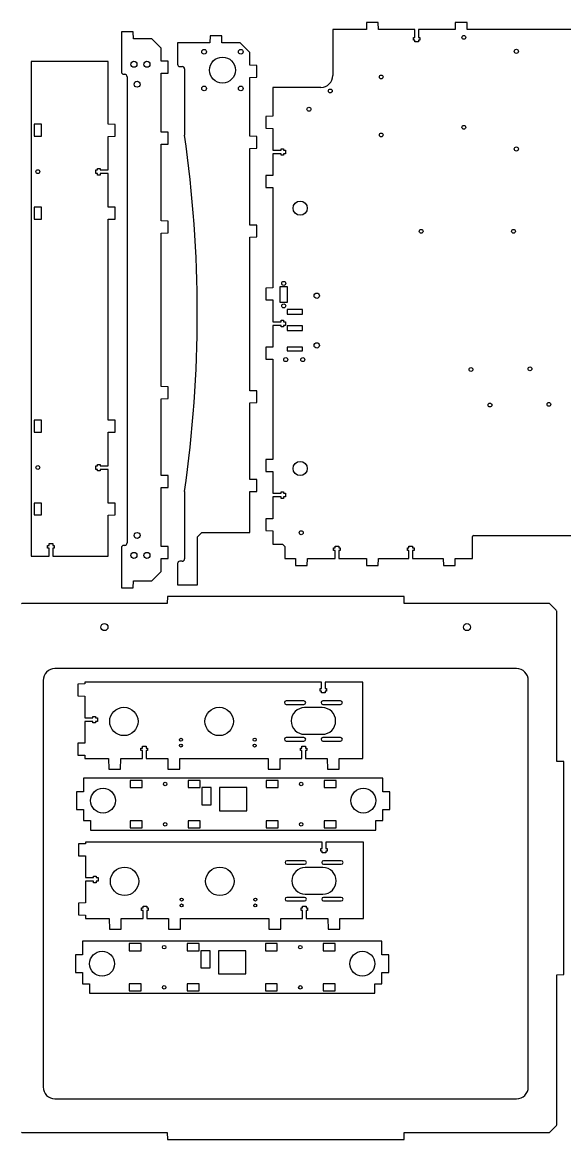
# Model space of a CAD drawing. Header units: millimetres. Extents: x -783 to 1439, y -2759 to -202.
# Drawn here: x 466 to 925, y -2707 to -1763 of the extents above; entities that cross this region are included whole.
import ezdxf

# ---------------------------------------------------------------- set-up
doc = ezdxf.new("R2010")
doc.units = ezdxf.units.MM

msp = doc.modelspace()

# ---------------------------------------------------------------- linework, layer by layer
at = {"color": 7, "linetype": 'Continuous', "lineweight": 25}
for p, q in [((757.01, -1763.18), (756.91, -1769.18)), ((767.01, -1763.18), (757.01, -1763.18)), ((767.11, -1769.18), (767.01, -1763.18)), ((832.01, -1763.18), (831.91, -1769.18)), ((842.01, -1763.18), (832.01, -1763.18)), ((842.11, -1769.18), (842.01, -1763.18)), ((549.98, -1771.1), (549.88, -1777.1)), ((559.98, -1771.1), (549.98, -1771.1)), ((560.08, -1777.1), (559.98, -1771.1)), ((624.81, -1774.54), (624.71, -1780.54)), ((634.81, -1774.54), (624.81, -1774.54)), ((634.91, -1780.54), (634.81, -1774.54)), ((728.56, -1769.18), (728.56, -1808.18)), ((756.91, -1769.18), (728.56, -1769.18)), ((797.96, -1769.18), (767.11, -1769.18)), ((797.96, -1775.98), (797.96, -1769.18)), ((801.06, -1769.18), (801.06, -1775.98)), ((831.91, -1769.18), (801.06, -1769.18)), ((971.91, -1769.18), (842.11, -1769.18)), ((549.88, -1777.1), (549.88, -1805.1)), ((575.48, -1777.1), (560.08, -1777.1)), ((583.48, -1785.1), (575.48, -1777.1)), ((597.31, -1780.54), (597.31, -1798.54)), ((624.71, -1780.54), (597.31, -1780.54)), ((650.31, -1780.54), (634.91, -1780.54)), ((658.31, -1788.54), (650.31, -1780.54)), ((796.76, -1775.98), (797.96, -1775.98)), ((796.76, -1778.18), (796.76, -1775.98)), ((797.96, -1778.18), (796.76, -1778.18)), ((797.96, -1779.68), (797.96, -1778.18)), ((801.06, -1779.68), (797.96, -1779.68)), ((801.06, -1775.98), (802.26, -1775.98)), ((801.06, -1778.18), (801.06, -1779.68)), ((802.26, -1778.18), (801.06, -1778.18)), ((802.26, -1775.98), (802.26, -1778.18)), ((583.48, -1796), (583.48, -1785.1)), ((658.31, -1799.44), (658.31, -1788.54)), ((473.73, -1796.25), (473.73, -2214.15)), ((538.73, -1796.25), (473.73, -1796.25)), ((538.73, -1849.35), (538.73, -1796.25)), ((589.48, -1796.1), (583.48, -1796)), ((589.48, -1806.1), (589.48, -1796.1)), ((599.31, -1800.54), (601.31, -1800.54)), ((603.31, -1802.54), (603.31, -1858.52)), ((664.31, -1799.54), (658.31, -1799.44)), ((664.31, -1809.54), (664.31, -1799.54)), ((551.88, -1807.1), (552.7, -1807.1)), ((554.7, -1809.1), (554.7, -2203.1)), ((583.48, -1806.2), (589.48, -1806.1)), ((583.48, -1856), (583.48, -1806.2)), ((658.31, -1809.64), (664.31, -1809.54)), ((658.31, -1859.44), (658.31, -1809.64)), ((678.01, -1818.18), (678.01, -1842.58)), ((718.56, -1818.18), (678.01, -1818.18)), ((482.33, -1849.35), (476.23, -1849.35)), ((476.23, -1849.35), (476.23, -1859.35)), ((482.33, -1859.35), (482.33, -1849.35)), ((544.73, -1849.45), (538.73, -1849.35)), ((544.73, -1859.45), (544.73, -1849.45)), ((678.01, -1842.58), (672.01, -1842.68)), ((672.01, -1842.68), (672.01, -1852.68)), ((476.23, -1859.35), (482.33, -1859.35)), ((538.73, -1859.55), (544.73, -1859.45)), ((538.73, -1887.9), (538.73, -1859.55)), ((589.48, -1856.1), (583.48, -1856)), ((589.48, -1866.1), (589.48, -1856.1)), ((664.31, -1859.54), (658.31, -1859.44)), ((664.31, -1869.54), (664.31, -1859.54)), ((672.01, -1852.68), (678.01, -1852.78)), ((678.01, -1852.78), (678.01, -1871.13)), ((583.48, -1866.2), (589.48, -1866.1)), ((583.48, -1931), (583.48, -1866.2)), ((658.31, -1869.64), (664.31, -1869.54)), ((658.31, -1934.44), (658.31, -1869.64)), ((678.01, -1871.13), (684.81, -1871.13)), ((678.01, -1874.23), (678.01, -1892.58)), ((684.81, -1874.23), (678.01, -1874.23)), ((684.81, -1869.93), (687.01, -1869.93)), ((684.81, -1871.13), (684.81, -1869.93)), ((684.81, -1875.43), (684.81, -1874.23)), ((687.01, -1875.43), (684.81, -1875.43)), ((687.01, -1869.93), (687.01, -1871.13)), ((687.01, -1871.13), (688.51, -1871.13)), ((687.01, -1874.23), (687.01, -1875.43)), ((688.51, -1874.23), (687.01, -1874.23)), ((688.51, -1871.13), (688.51, -1874.23)), ((528.23, -1887.9), (529.73, -1887.9)), ((528.23, -1891), (528.23, -1887.9)), ((529.73, -1886.7), (531.93, -1886.7)), ((529.73, -1887.9), (529.73, -1886.7)), ((531.93, -1886.7), (531.93, -1887.9)), ((531.93, -1887.9), (538.73, -1887.9)), ((529.73, -1891), (528.23, -1891)), ((529.73, -1892.2), (529.73, -1891)), ((531.93, -1892.2), (529.73, -1892.2)), ((531.93, -1891), (531.93, -1892.2)), ((538.73, -1891), (531.93, -1891)), ((538.73, -1919.35), (538.73, -1891)), ((678.01, -1892.58), (672.01, -1892.68)), ((672.01, -1892.68), (672.01, -1902.68)), ((672.01, -1902.68), (678.01, -1902.78)), ((678.01, -1902.78), (678.01, -1987.58)), ((482.33, -1919.35), (476.23, -1919.35)), ((476.23, -1919.35), (476.23, -1929.35)), ((482.33, -1929.35), (482.33, -1919.35)), ((544.73, -1919.45), (538.73, -1919.35)), ((544.73, -1929.45), (544.73, -1919.45)), ((476.23, -1929.35), (482.33, -1929.35)), ((538.73, -1929.55), (544.73, -1929.45)), ((538.73, -2099.35), (538.73, -1929.55)), ((589.48, -1931.1), (583.48, -1931)), ((589.48, -1941.1), (589.48, -1931.1)), ((664.31, -1934.54), (658.31, -1934.44)), ((664.31, -1944.54), (664.31, -1934.54)), ((583.48, -1941.2), (589.48, -1941.1)), ((583.48, -2071), (583.48, -1941.2)), ((658.31, -1944.64), (664.31, -1944.54)), ((658.31, -2074.44), (658.31, -1944.64)), ((678.01, -1987.58), (672.01, -1987.68)), ((672.01, -1987.68), (672.01, -1997.68)), ((690.31, -1986.74), (683.81, -1986.74)), ((683.81, -1986.74), (683.81, -1999.74)), ((690.31, -1999.74), (690.31, -1986.74)), ((672.01, -1997.68), (678.01, -1997.78)), ((678.01, -1997.78), (678.01, -2016.13)), ((683.81, -1999.74), (690.31, -1999.74)), ((703, -2005.68), (690, -2005.68)), ((690, -2005.68), (690, -2009.68)), ((690, -2009.68), (703, -2009.68)), ((703, -2009.68), (703, -2005.68)), ((678.01, -2016.13), (684.81, -2016.13)), ((678.01, -2019.23), (678.01, -2037.58)), ((684.81, -2019.23), (678.01, -2019.23)), ((684.81, -2014.93), (687.01, -2014.93)), ((684.81, -2016.13), (684.81, -2014.93)), ((684.81, -2020.43), (684.81, -2019.23)), ((687.01, -2014.93), (687.01, -2016.13)), ((687.01, -2016.13), (688.51, -2016.13)), ((687.01, -2019.23), (687.01, -2020.43)), ((688.51, -2019.23), (687.01, -2019.23)), ((688.51, -2016.13), (688.51, -2019.23)), ((690, -2019.68), (690, -2023.68)), ((703, -2019.68), (690, -2019.68)), ((703, -2023.68), (703, -2019.68)), ((687.01, -2020.43), (684.81, -2020.43)), ((690, -2023.68), (703, -2023.68)), ((678.01, -2037.58), (672.01, -2037.68)), ((672.01, -2037.68), (672.01, -2047.68)), ((690, -2037.68), (690, -2040.68)), ((703, -2037.68), (690, -2037.68)), ((703, -2040.68), (703, -2037.68)), ((672.01, -2047.68), (678.01, -2047.78)), ((678.01, -2047.78), (678.01, -2132.58)), ((690, -2040.68), (703, -2040.68)), ((589.48, -2071.1), (583.48, -2071)), ((589.48, -2081.1), (589.48, -2071.1)), ((664.31, -2074.54), (658.31, -2074.44)), ((664.31, -2084.54), (664.31, -2074.54)), ((583.48, -2081.2), (589.48, -2081.1)), ((583.48, -2146), (583.48, -2081.2)), ((658.31, -2084.64), (664.31, -2084.54)), ((658.31, -2149.44), (658.31, -2084.64)), ((482.33, -2099.35), (476.23, -2099.35)), ((476.23, -2099.35), (476.23, -2109.35)), ((482.33, -2109.35), (482.33, -2099.35)), ((544.73, -2099.45), (538.73, -2099.35)), ((544.73, -2109.45), (544.73, -2099.45)), ((476.23, -2109.35), (482.33, -2109.35)), ((538.73, -2109.55), (544.73, -2109.45)), ((538.73, -2137.9), (538.73, -2109.55)), ((678.01, -2132.58), (672.01, -2132.68)), ((672.01, -2132.68), (672.01, -2142.68)), ((528.23, -2137.9), (529.73, -2137.9)), ((528.23, -2141), (528.23, -2137.9)), ((529.73, -2141), (528.23, -2141)), ((529.73, -2136.7), (531.93, -2136.7)), ((529.73, -2137.9), (529.73, -2136.7)), ((529.73, -2142.2), (529.73, -2141)), ((531.93, -2142.2), (529.73, -2142.2)), ((531.93, -2136.7), (531.93, -2137.9)), ((531.93, -2137.9), (538.73, -2137.9)), ((531.93, -2141), (531.93, -2142.2)), ((538.73, -2141), (531.93, -2141)), ((538.73, -2169.35), (538.73, -2141)), ((672.01, -2142.68), (678.01, -2142.78)), ((678.01, -2142.78), (678.01, -2161.13)), ((589.48, -2146.1), (583.48, -2146)), ((589.48, -2156.1), (589.48, -2146.1)), ((664.31, -2149.54), (658.31, -2149.44)), ((664.31, -2159.54), (664.31, -2149.54)), ((583.48, -2156.2), (589.48, -2156.1)), ((583.48, -2206), (583.48, -2156.2)), ((603.31, -2159.64), (603.31, -2216.54)), ((658.31, -2159.64), (664.31, -2159.54)), ((658.31, -2194.24), (658.31, -2159.64)), ((678.01, -2161.13), (684.81, -2161.13)), ((684.81, -2159.93), (687.01, -2159.93)), ((684.81, -2161.13), (684.81, -2159.93)), ((687.01, -2159.93), (687.01, -2161.13)), ((687.01, -2161.13), (688.51, -2161.13)), ((688.51, -2161.13), (688.51, -2164.23)), ((482.33, -2169.35), (476.23, -2169.35)), ((476.23, -2169.35), (476.23, -2179.35)), ((482.33, -2179.35), (482.33, -2169.35)), ((544.73, -2169.45), (538.73, -2169.35)), ((544.73, -2179.45), (544.73, -2169.45)), ((678.01, -2164.23), (678.01, -2182.58)), ((684.81, -2164.23), (678.01, -2164.23)), ((684.81, -2165.43), (684.81, -2164.23)), ((687.01, -2165.43), (684.81, -2165.43)), ((687.01, -2164.23), (687.01, -2165.43)), ((688.51, -2164.23), (687.01, -2164.23)), ((476.23, -2179.35), (482.33, -2179.35)), ((538.73, -2179.55), (544.73, -2179.45)), ((538.73, -2214.15), (538.73, -2179.55)), ((678.01, -2182.58), (672.01, -2182.68)), ((672.01, -2182.68), (672.01, -2192.68)), ((614.12, -2198.02), (617.92, -2194.24)), ((614.12, -2238.54), (614.12, -2198.02)), ((617.92, -2194.24), (658.31, -2194.24)), ((672.01, -2192.68), (678.01, -2192.78)), ((678.01, -2192.78), (678.01, -2204.18)), ((846.51, -2216.18), (846.51, -2197.68)), ((847.51, -2196.68), (966.51, -2196.68)), ((487.53, -2205.15), (488.73, -2205.15)), ((487.53, -2207.35), (487.53, -2205.15)), ((488.73, -2207.35), (487.53, -2207.35)), ((488.73, -2203.65), (491.83, -2203.65)), ((488.73, -2205.15), (488.73, -2203.65)), ((488.73, -2214.15), (488.73, -2207.35)), ((491.83, -2203.65), (491.83, -2205.15)), ((491.83, -2205.15), (493.03, -2205.15)), ((491.83, -2207.35), (491.83, -2214.15)), ((493.03, -2207.35), (491.83, -2207.35)), ((493.03, -2205.15), (493.03, -2207.35)), ((549.88, -2207.1), (549.88, -2235.1)), ((552.7, -2205.1), (551.88, -2205.1)), ((589.48, -2206.1), (583.48, -2206)), ((589.48, -2216.1), (589.48, -2206.1)), ((678.01, -2204.18), (686.01, -2204.18)), ((686.01, -2204.18), (688.01, -2206.18)), ((688.01, -2206.18), (688.01, -2216.18)), ((729.26, -2207.18), (730.46, -2207.18)), ((729.26, -2209.38), (729.26, -2207.18)), ((730.46, -2205.68), (733.56, -2205.68)), ((730.46, -2207.18), (730.46, -2205.68)), ((733.56, -2205.68), (733.56, -2207.18)), ((733.56, -2207.18), (734.76, -2207.18)), ((734.76, -2207.18), (734.76, -2209.38)), ((791.76, -2207.18), (792.96, -2207.18)), ((791.76, -2209.38), (791.76, -2207.18)), ((792.96, -2205.68), (796.06, -2205.68)), ((792.96, -2207.18), (792.96, -2205.68)), ((796.06, -2205.68), (796.06, -2207.18)), ((796.06, -2207.18), (797.26, -2207.18)), ((797.26, -2207.18), (797.26, -2209.38)), ((473.73, -2214.15), (488.73, -2214.15)), ((491.83, -2214.15), (538.73, -2214.15)), ((583.48, -2216.2), (589.48, -2216.1)), ((583.48, -2227.1), (583.48, -2216.2)), ((601.31, -2218.54), (599.31, -2218.54)), ((688.01, -2216.18), (696.91, -2216.18)), ((696.91, -2216.18), (697.01, -2222.18)), ((707.01, -2222.18), (707.11, -2216.18)), ((707.11, -2216.18), (730.46, -2216.18)), ((730.46, -2209.38), (729.26, -2209.38)), ((730.46, -2216.18), (730.46, -2209.38)), ((733.56, -2209.38), (733.56, -2216.18)), ((734.76, -2209.38), (733.56, -2209.38)), ((733.56, -2216.18), (756.91, -2216.18)), ((756.91, -2216.18), (757.01, -2222.18)), ((767.01, -2222.18), (767.11, -2216.18)), ((767.11, -2216.18), (792.96, -2216.18)), ((792.96, -2209.38), (791.76, -2209.38)), ((792.96, -2216.18), (792.96, -2209.38)), ((796.06, -2209.38), (796.06, -2216.18)), ((797.26, -2209.38), (796.06, -2209.38)), ((796.06, -2216.18), (821.91, -2216.18)), ((821.91, -2216.18), (822.01, -2222.18)), ((832.01, -2222.18), (832.11, -2216.18)), ((832.11, -2216.18), (846.51, -2216.18)), ((575.48, -2235.1), (583.48, -2227.1)), ((597.31, -2220.54), (597.31, -2238.54)), ((697.01, -2222.18), (707.01, -2222.18)), ((757.01, -2222.18), (767.01, -2222.18)), ((822.01, -2222.18), (832.01, -2222.18)), ((549.88, -2235.1), (549.98, -2241.1)), ((559.98, -2241.1), (560.08, -2235.1)), ((560.08, -2235.1), (575.48, -2235.1)), ((549.98, -2241.1), (559.98, -2241.1)), ((597.31, -2238.54), (614.12, -2238.54)), ((588.67, -2254.29), (466.18, -2254.29)), ((588.77, -2248.29), (588.67, -2254.29)), ((788.77, -2248.29), (588.77, -2248.29)), ((788.87, -2254.29), (788.77, -2248.29)), ((911.35, -2254.29), (788.87, -2254.29)), ((917.47, -2260), (912.06, -2254.59)), ((917.77, -2387.69), (917.77, -2260.71)), ((883.77, -2309.29), (493.77, -2309.29)), ((483.77, -2319.29), (483.77, -2662.79)), ((519.08, -2322.26), (513.08, -2322.36)), ((513.08, -2322.36), (513.08, -2332.36)), ((519.08, -2320.86), (519.08, -2322.26)), ((719.08, -2320.86), (519.08, -2320.86)), ((719.08, -2326.16), (719.08, -2320.86)), ((722.18, -2320.86), (722.18, -2326.16)), ((754.08, -2320.86), (722.18, -2320.86)), ((754.08, -2385.36), (754.08, -2320.86)), ((893.77, -2662.79), (893.77, -2319.29)), ((717.88, -2326.16), (719.08, -2326.16)), ((717.88, -2328.36), (717.88, -2326.16)), ((719.08, -2328.36), (717.88, -2328.36)), ((719.08, -2329.86), (719.08, -2328.36)), ((722.18, -2329.86), (719.08, -2329.86)), ((722.18, -2326.16), (723.38, -2326.16)), ((722.18, -2328.36), (722.18, -2329.86)), ((723.38, -2328.36), (722.18, -2328.36)), ((723.38, -2326.16), (723.38, -2328.36)), ((513.08, -2332.36), (519.08, -2332.46)), ((519.08, -2332.46), (519.08, -2350.81)), ((704.19, -2336.51), (689.19, -2336.51)), ((689.19, -2339.51), (704.19, -2339.51)), ((735.19, -2336.51), (720.19, -2336.51)), ((720.19, -2339.51), (735.19, -2339.51)), ((519.08, -2350.81), (525.88, -2350.81)), ((525.88, -2349.61), (528.08, -2349.61)), ((525.88, -2350.81), (525.88, -2349.61)), ((528.08, -2349.61), (528.08, -2350.81)), ((528.08, -2350.81), (529.58, -2350.81)), ((529.58, -2350.81), (529.58, -2353.91)), ((719.69, -2342.26), (704.69, -2342.26)), ((519.08, -2353.91), (519.08, -2372.26)), ((525.88, -2353.91), (519.08, -2353.91)), ((525.88, -2355.11), (525.88, -2353.91)), ((528.08, -2355.11), (525.88, -2355.11)), ((528.08, -2353.91), (528.08, -2355.11)), ((529.58, -2353.91), (528.08, -2353.91)), ((704.19, -2367.51), (689.19, -2367.51)), ((704.69, -2364.76), (719.69, -2364.76)), ((735.19, -2367.51), (720.19, -2367.51)), ((519.08, -2372.26), (513.08, -2372.36)), ((513.08, -2372.36), (513.08, -2382.36)), ((566.43, -2376.36), (567.63, -2376.36)), ((566.43, -2378.56), (566.43, -2376.36)), ((567.63, -2378.56), (566.43, -2378.56)), ((567.63, -2374.86), (570.73, -2374.86)), ((567.63, -2376.36), (567.63, -2374.86)), ((567.63, -2385.36), (567.63, -2378.56)), ((570.73, -2374.86), (570.73, -2376.36)), ((570.73, -2376.36), (571.93, -2376.36)), ((570.73, -2378.56), (570.73, -2385.36)), ((571.93, -2378.56), (570.73, -2378.56)), ((571.93, -2376.36), (571.93, -2378.56)), ((689.19, -2370.51), (704.19, -2370.51)), ((701.23, -2376.36), (702.43, -2376.36)), ((701.23, -2378.56), (701.23, -2376.36)), ((702.43, -2378.56), (701.23, -2378.56)), ((702.43, -2374.86), (705.53, -2374.86)), ((702.43, -2376.36), (702.43, -2374.86)), ((702.43, -2385.36), (702.43, -2378.56)), ((705.53, -2374.86), (705.53, -2376.36)), ((705.53, -2376.36), (706.73, -2376.36)), ((705.53, -2378.56), (705.53, -2385.36)), ((706.73, -2378.56), (705.53, -2378.56)), ((706.73, -2376.36), (706.73, -2378.56)), ((720.19, -2370.51), (735.19, -2370.51)), ((513.08, -2382.36), (519.08, -2382.46)), ((519.08, -2382.46), (519.08, -2385.36)), ((519.08, -2385.36), (539.08, -2385.36)), ((539.08, -2385.36), (539.23, -2394.36)), ((549.23, -2394.36), (549.28, -2385.36)), ((549.28, -2385.36), (567.63, -2385.36)), ((570.73, -2385.36), (589.08, -2385.36)), ((589.08, -2385.36), (589.23, -2394.36)), ((599.23, -2394.36), (599.28, -2385.36)), ((599.28, -2385.36), (673.88, -2385.36)), ((673.88, -2385.36), (674.03, -2394.36)), ((684.03, -2394.36), (684.08, -2385.36)), ((684.08, -2385.36), (702.43, -2385.36)), ((705.53, -2385.36), (723.88, -2385.36)), ((723.88, -2385.36), (724.03, -2394.36)), ((734.03, -2394.36), (734.08, -2385.36)), ((734.08, -2385.36), (754.08, -2385.36)), ((923.77, -2387.79), (917.77, -2387.69)), ((923.77, -2567.79), (923.77, -2387.79)), ((539.23, -2394.36), (549.23, -2394.36)), ((589.23, -2394.36), (599.23, -2394.36)), ((674.03, -2394.36), (684.03, -2394.36)), ((724.03, -2394.36), (734.03, -2394.36)), ((517.87, -2401.81), (517.87, -2413.31)), ((770.87, -2401.81), (517.87, -2401.81)), ((567.37, -2403.81), (557.37, -2403.81)), ((557.37, -2403.81), (557.37, -2409.81)), ((567.37, -2409.81), (567.37, -2403.81)), ((616.37, -2403.81), (606.37, -2403.81)), ((606.37, -2403.81), (606.37, -2409.81)), ((616.37, -2409.81), (616.37, -2403.81)), ((682.37, -2403.81), (672.37, -2403.81)), ((672.37, -2403.81), (672.37, -2409.81)), ((682.37, -2409.81), (682.37, -2403.81)), ((731.37, -2403.81), (721.37, -2403.81)), ((721.37, -2403.81), (721.37, -2409.81)), ((731.37, -2409.81), (731.37, -2403.81)), ((770.87, -2413.31), (770.87, -2401.81)), ((511.87, -2413.31), (511.87, -2428.31)), ((517.87, -2413.31), (511.87, -2413.31)), ((557.37, -2409.81), (567.37, -2409.81)), ((606.37, -2409.81), (616.37, -2409.81)), ((625.87, -2409.81), (617.87, -2409.81)), ((617.87, -2409.81), (617.87, -2424.31)), ((625.87, -2424.31), (625.87, -2409.81)), ((655.87, -2409.81), (632.87, -2409.81)), ((632.87, -2409.81), (632.87, -2429.31)), ((655.87, -2429.31), (655.87, -2409.81)), ((672.37, -2409.81), (682.37, -2409.81)), ((721.37, -2409.81), (731.37, -2409.81)), ((776.87, -2413.31), (770.87, -2413.31)), ((776.87, -2428.31), (776.87, -2413.31)), ((617.87, -2424.31), (625.87, -2424.31)), ((511.87, -2428.31), (517.87, -2428.31)), ((517.87, -2428.31), (517.87, -2437.71)), ((632.87, -2429.31), (655.87, -2429.31)), ((770.87, -2428.31), (776.87, -2428.31)), ((770.87, -2437.71), (770.87, -2428.31)), ((517.87, -2437.71), (523.87, -2437.71)), ((523.87, -2437.71), (523.87, -2445.81)), ((557.37, -2437.81), (557.37, -2443.81)), ((567.37, -2437.81), (557.37, -2437.81)), ((557.37, -2443.81), (567.37, -2443.81)), ((567.37, -2443.81), (567.37, -2437.81)), ((616.37, -2437.81), (606.37, -2437.81)), ((606.37, -2437.81), (606.37, -2443.81)), ((606.37, -2443.81), (616.37, -2443.81)), ((616.37, -2443.81), (616.37, -2437.81)), ((682.37, -2437.81), (672.37, -2437.81)), ((672.37, -2437.81), (672.37, -2443.81)), ((672.37, -2443.81), (682.37, -2443.81)), ((682.37, -2443.81), (682.37, -2437.81)), ((721.37, -2437.81), (721.37, -2443.81)), ((731.37, -2437.81), (721.37, -2437.81)), ((721.37, -2443.81), (731.37, -2443.81)), ((731.37, -2443.81), (731.37, -2437.81)), ((764.87, -2437.71), (770.87, -2437.71)), ((764.87, -2445.81), (764.87, -2437.71)), ((523.87, -2445.81), (764.87, -2445.81)), ((519.63, -2457.32), (513.63, -2457.42)), ((513.63, -2457.42), (513.63, -2467.42)), ((519.63, -2455.92), (519.63, -2457.32)), ((719.63, -2455.92), (519.63, -2455.92)), ((718.43, -2461.22), (719.63, -2461.22)), ((718.43, -2463.42), (718.43, -2461.22)), ((719.63, -2463.42), (718.43, -2463.42)), ((719.63, -2461.22), (719.63, -2455.92)), ((719.63, -2464.92), (719.63, -2463.42)), ((722.73, -2455.92), (722.73, -2461.22)), ((754.63, -2455.92), (722.73, -2455.92)), ((722.73, -2461.22), (723.93, -2461.22)), ((722.73, -2463.42), (722.73, -2464.92)), ((723.93, -2463.42), (722.73, -2463.42)), ((723.93, -2461.22), (723.93, -2463.42)), ((754.63, -2520.42), (754.63, -2455.92)), ((513.63, -2467.42), (519.63, -2467.52)), ((519.63, -2467.52), (519.63, -2485.87)), ((704.74, -2471.57), (689.74, -2471.57)), ((722.73, -2464.92), (719.63, -2464.92)), ((735.74, -2471.57), (720.74, -2471.57)), ((689.74, -2474.57), (704.74, -2474.57)), ((720.24, -2477.32), (705.24, -2477.32)), ((720.74, -2474.57), (735.74, -2474.57)), ((519.63, -2485.87), (526.43, -2485.87)), ((519.63, -2488.97), (519.63, -2507.32)), ((526.43, -2488.97), (519.63, -2488.97)), ((526.43, -2484.67), (528.63, -2484.67)), ((526.43, -2485.87), (526.43, -2484.67)), ((526.43, -2490.17), (526.43, -2488.97)), ((528.63, -2490.17), (526.43, -2490.17)), ((528.63, -2484.67), (528.63, -2485.87)), ((528.63, -2485.87), (530.13, -2485.87)), ((528.63, -2488.97), (528.63, -2490.17)), ((530.13, -2488.97), (528.63, -2488.97)), ((530.13, -2485.87), (530.13, -2488.97)), ((705.24, -2499.82), (720.24, -2499.82)), ((519.63, -2507.32), (513.63, -2507.42)), ((513.63, -2507.42), (513.63, -2517.42)), ((568.18, -2509.92), (571.28, -2509.92)), ((568.18, -2511.42), (568.18, -2509.92)), ((571.28, -2509.92), (571.28, -2511.42)), ((704.74, -2502.57), (689.74, -2502.57)), ((689.74, -2505.57), (704.74, -2505.57)), ((702.98, -2509.92), (706.08, -2509.92)), ((702.98, -2511.42), (702.98, -2509.92)), ((706.08, -2509.92), (706.08, -2511.42)), ((735.74, -2502.57), (720.74, -2502.57)), ((720.74, -2505.57), (735.74, -2505.57)), ((513.63, -2517.42), (519.63, -2517.52)), ((519.63, -2517.52), (519.63, -2520.42)), ((519.63, -2520.42), (539.63, -2520.42)), ((539.63, -2520.42), (539.78, -2529.42)), ((549.78, -2529.42), (549.83, -2520.42)), ((549.83, -2520.42), (568.18, -2520.42)), ((566.98, -2511.42), (568.18, -2511.42)), ((566.98, -2513.62), (566.98, -2511.42)), ((568.18, -2513.62), (566.98, -2513.62)), ((568.18, -2520.42), (568.18, -2513.62)), ((571.28, -2511.42), (572.48, -2511.42)), ((571.28, -2513.62), (571.28, -2520.42)), ((572.48, -2513.62), (571.28, -2513.62)), ((571.28, -2520.42), (589.63, -2520.42)), ((572.48, -2511.42), (572.48, -2513.62)), ((589.63, -2520.42), (589.78, -2529.42)), ((599.78, -2529.42), (599.83, -2520.42)), ((599.83, -2520.42), (674.43, -2520.42)), ((674.43, -2520.42), (674.58, -2529.42)), ((684.58, -2529.42), (684.63, -2520.42)), ((684.63, -2520.42), (702.98, -2520.42)), ((701.78, -2511.42), (702.98, -2511.42)), ((701.78, -2513.62), (701.78, -2511.42)), ((702.98, -2513.62), (701.78, -2513.62)), ((702.98, -2520.42), (702.98, -2513.62)), ((706.08, -2511.42), (707.28, -2511.42)), ((706.08, -2513.62), (706.08, -2520.42)), ((707.28, -2513.62), (706.08, -2513.62)), ((706.08, -2520.42), (724.43, -2520.42)), ((707.28, -2511.42), (707.28, -2513.62)), ((724.43, -2520.42), (724.58, -2529.42)), ((734.58, -2529.42), (734.63, -2520.42)), ((734.63, -2520.42), (754.63, -2520.42)), ((539.78, -2529.42), (549.78, -2529.42)), ((589.78, -2529.42), (599.78, -2529.42)), ((674.58, -2529.42), (684.58, -2529.42)), ((724.58, -2529.42), (734.58, -2529.42)), ((517.06, -2539.64), (517.06, -2551.14)), ((770.06, -2539.64), (517.06, -2539.64)), ((770.06, -2551.14), (770.06, -2539.64)), ((566.56, -2541.64), (556.56, -2541.64)), ((556.56, -2541.64), (556.56, -2547.64)), ((556.56, -2547.64), (566.56, -2547.64)), ((566.56, -2547.64), (566.56, -2541.64)), ((615.56, -2541.64), (605.56, -2541.64)), ((605.56, -2541.64), (605.56, -2547.64)), ((605.56, -2547.64), (615.56, -2547.64)), ((615.56, -2547.64), (615.56, -2541.64)), ((625.06, -2547.64), (617.06, -2547.64)), ((617.06, -2547.64), (617.06, -2562.14)), ((625.06, -2562.14), (625.06, -2547.64)), ((655.06, -2547.64), (632.06, -2547.64)), ((632.06, -2547.64), (632.06, -2567.14)), ((655.06, -2567.14), (655.06, -2547.64)), ((681.56, -2541.64), (671.56, -2541.64)), ((671.56, -2541.64), (671.56, -2547.64)), ((671.56, -2547.64), (681.56, -2547.64)), ((681.56, -2547.64), (681.56, -2541.64)), ((730.56, -2541.64), (720.56, -2541.64)), ((720.56, -2541.64), (720.56, -2547.64)), ((720.56, -2547.64), (730.56, -2547.64)), ((730.56, -2547.64), (730.56, -2541.64)), ((511.06, -2551.14), (511.06, -2566.14)), ((517.06, -2551.14), (511.06, -2551.14)), ((776.06, -2551.14), (770.06, -2551.14)), ((776.06, -2566.14), (776.06, -2551.14)), ((511.06, -2566.14), (517.06, -2566.14)), ((517.06, -2566.14), (517.06, -2575.54)), ((617.06, -2562.14), (625.06, -2562.14)), ((632.06, -2567.14), (655.06, -2567.14)), ((770.06, -2566.14), (776.06, -2566.14)), ((770.06, -2575.54), (770.06, -2566.14)), ((917.77, -2567.89), (923.77, -2567.79)), ((917.77, -2694.88), (917.77, -2567.89)), ((517.06, -2575.54), (523.06, -2575.54)), ((523.06, -2575.54), (523.06, -2583.64)), ((556.56, -2575.64), (556.56, -2581.64)), ((566.56, -2575.64), (556.56, -2575.64)), ((566.56, -2581.64), (566.56, -2575.64)), ((605.56, -2575.64), (605.56, -2581.64)), ((615.56, -2575.64), (605.56, -2575.64)), ((615.56, -2581.64), (615.56, -2575.64)), ((681.56, -2575.64), (671.56, -2575.64)), ((671.56, -2575.64), (671.56, -2581.64)), ((681.56, -2581.64), (681.56, -2575.64)), ((720.56, -2575.64), (720.56, -2581.64)), ((730.56, -2575.64), (720.56, -2575.64)), ((730.56, -2581.64), (730.56, -2575.64)), ((764.06, -2575.54), (770.06, -2575.54)), ((764.06, -2583.64), (764.06, -2575.54)), ((523.06, -2583.64), (764.06, -2583.64)), ((556.56, -2581.64), (566.56, -2581.64)), ((605.56, -2581.64), (615.56, -2581.64)), ((671.56, -2581.64), (681.56, -2581.64)), ((720.56, -2581.64), (730.56, -2581.64)), ((493.77, -2672.79), (883.77, -2672.79)), ((912.06, -2701), (917.47, -2695.59)), ((466.18, -2701.29), (588.67, -2701.29)), ((588.67, -2701.29), (588.77, -2707.29)), ((588.77, -2707.29), (788.77, -2707.29)), ((788.77, -2707.29), (788.87, -2701.29)), ((788.87, -2701.29), (911.35, -2701.29))]:
    msp.add_line(p, q, dxfattribs=at)
for centre, radius in [((839.33, -1775.88), 1.6), ((619.81, -1788.04), 2), ((635.31, -1803.54), 11), ((650.81, -1788.04), 2), ((883.73, -1787.64), 1.75), ((560.48, -1798.6), 2.55), ((571.48, -1798.6), 2.55), ((769.5, -1809.32), 1.6), ((563.19, -1815.45), 2.55), ((619.81, -1819.04), 2), ((650.81, -1819.04), 2), ((726.46, -1821.18), 1.6), ((708.42, -1836.56), 1.7), ((839.33, -1851.88), 1.6), ((769.5, -1858.32), 1.6), ((883.73, -1870.19), 1.75), ((479.28, -1889.35), 1.6), ((701.01, -1920.18), 6), ((803.25, -1939.73), 1.6), ((881.25, -1939.73), 1.6), ((687.06, -1983.74), 1.7), ((715, -1994.18), 2.25), ((687.06, -2002.74), 1.7), ((715, -2036.18), 2.25), ((688.8, -2048.16), 1.7), ((703.2, -2048.16), 1.7), ((845.36, -2056.53), 1.6), ((895.22, -2056), 1.6), ((861.36, -2086.53), 1.6), ((911.22, -2086), 1.6), ((479.28, -2139.35), 1.6), ((701.01, -2140.18), 6), ((563.19, -2196.75), 2.55), ((701.86, -2194.43), 1.7), ((560.48, -2213.6), 2.55), ((571.48, -2213.6), 2.55), ((535.57, -2274.19), 3), ((841.97, -2274.19), 3), ((552, -2353.91), 12), ((632.53, -2353.91), 12), ((600.27, -2369.36), 1.25), ((662.56, -2369.34), 1.25), ((600.21, -2374.33), 1.25), ((662.5, -2374.31), 1.25), ((586.87, -2406.81), 1.5), ((701.87, -2406.81), 1.5), ((534.37, -2420.81), 10.5), ((754.37, -2420.81), 10.5), ((586.87, -2440.81), 1.5), ((701.87, -2440.81), 1.5), ((552.55, -2488.97), 12), ((633.07, -2488.97), 12), ((600.75, -2509.39), 1.25), ((600.82, -2504.42), 1.25), ((663.04, -2509.37), 1.25), ((663.11, -2504.4), 1.25), ((533.56, -2558.64), 10.5), ((586.06, -2544.64), 1.5), ((701.06, -2544.64), 1.5), ((753.56, -2558.64), 10.5), ((586.06, -2578.64), 1.5), ((701.06, -2578.64), 1.5)]:
    msp.add_circle(centre, radius, dxfattribs=at)
for centre, radius, start, end in [((599.31, -1798.54), 2, 180, 270), ((601.31, -1802.54), 2, 0, 90), ((551.88, -1805.1), 2, 180, 270), ((552.7, -1809.1), 2, 360, 90), ((718.56, -1808.18), 10, 270, 0), ((-449.63, -2009.08), 1063.65, 351.86255, 8.13745), ((847.51, -2197.68), 1, 90, 180), ((551.88, -2207.1), 2, 90, 180), ((552.7, -2203.1), 2, 270, 0), ((599.31, -2220.54), 2, 90, 180), ((601.31, -2216.54), 2, 270, 360), ((466.18, -2255.29), 1, 89.99997, 134.99998), ((911.35, -2255.29), 1, 45.00002, 90.00003), ((916.77, -2260.71), 1, 0.00003, 44.99998), ((493.77, -2319.29), 10, 90, 180), ((883.77, -2319.29), 10, 360, 90), ((689.19, -2338.01), 1.5, 90, 270), ((704.19, -2338.01), 1.5, 270, 90), ((720.19, -2338.01), 1.5, 90, 270), ((735.19, -2338.01), 1.5, 270, 90), ((704.69, -2353.51), 11.25, 90, 270), ((719.69, -2353.51), 11.25, 270, 90), ((689.19, -2369.01), 1.5, 90, 270), ((704.19, -2369.01), 1.5, 270, 90), ((720.19, -2369.01), 1.5, 90, 270), ((735.19, -2369.01), 1.5, 270, 90), ((689.74, -2473.07), 1.5, 90, 270), ((704.74, -2473.07), 1.5, 270, 90), ((720.74, -2473.07), 1.5, 90, 270), ((735.74, -2473.07), 1.5, 270, 90), ((705.24, -2488.57), 11.25, 90, 270), ((720.24, -2488.57), 11.25, 270, 90), ((689.74, -2504.07), 1.5, 90, 270), ((704.74, -2504.07), 1.5, 270, 90), ((720.74, -2504.07), 1.5, 90, 270), ((735.74, -2504.07), 1.5, 270, 90), ((493.77, -2662.79), 10, 180, 270), ((883.77, -2662.79), 10, 270, 360), ((916.77, -2694.88), 1, 315.00002, 0.00003), ((466.18, -2700.29), 1, 225.00002, 270.00003), ((911.35, -2700.29), 1, 269.99997, 314.99998)]:
    msp.add_arc(centre, radius, start, end, dxfattribs=at)

doc.saveas('drawing.dxf')
